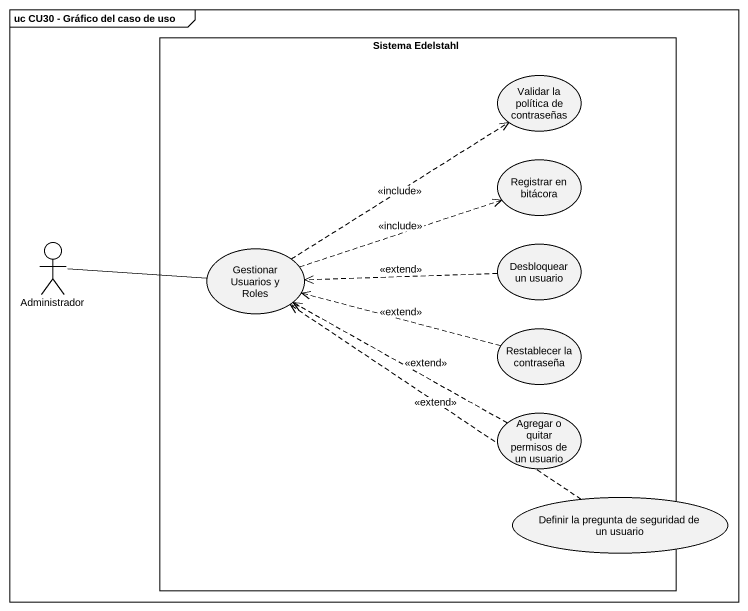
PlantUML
@startuml
mainframe uc CU30 - Gráfico del caso de uso
rectangle "Sistema Edelstahl" as Sistema_Edelstahl {
  usecase "Validar la política de contraseñas" as Validar_la_política_de
  usecase "Registrar en bitácora" as Registrar_en_bitácora
  usecase "Gestionar Usuarios y Roles" as Gestionar_Usuarios_y_Roles
  usecase "Desbloquear un usuario" as Desbloquear_un_usuario
  usecase "Restablecer la contraseña" as Restablecer_la_contraseña
  usecase "Agregar o quitar permisos de un usuario" as Agregar_o_quitar_permisos
}
actor Administrador
usecase "Definir la pregunta de seguridad de un usuario" as Definir_la_pregunta_de
Administrador -right- Gestionar_Usuarios_y_Roles
Gestionar_Usuarios_y_Roles .up.> Validar_la_política_de : <<include>>
Gestionar_Usuarios_y_Roles .right.> Registrar_en_bitácora : <<include>>
Desbloquear_un_usuario .left.> Gestionar_Usuarios_y_Roles : <<extend>>
Restablecer_la_contraseña .left.> Gestionar_Usuarios_y_Roles : <<extend>>
Agregar_o_quitar_permisos .left.> Gestionar_Usuarios_y_Roles : <<extend>>
Definir_la_pregunta_de .up.> Gestionar_Usuarios_y_Roles : <<extend>>
@enduml
